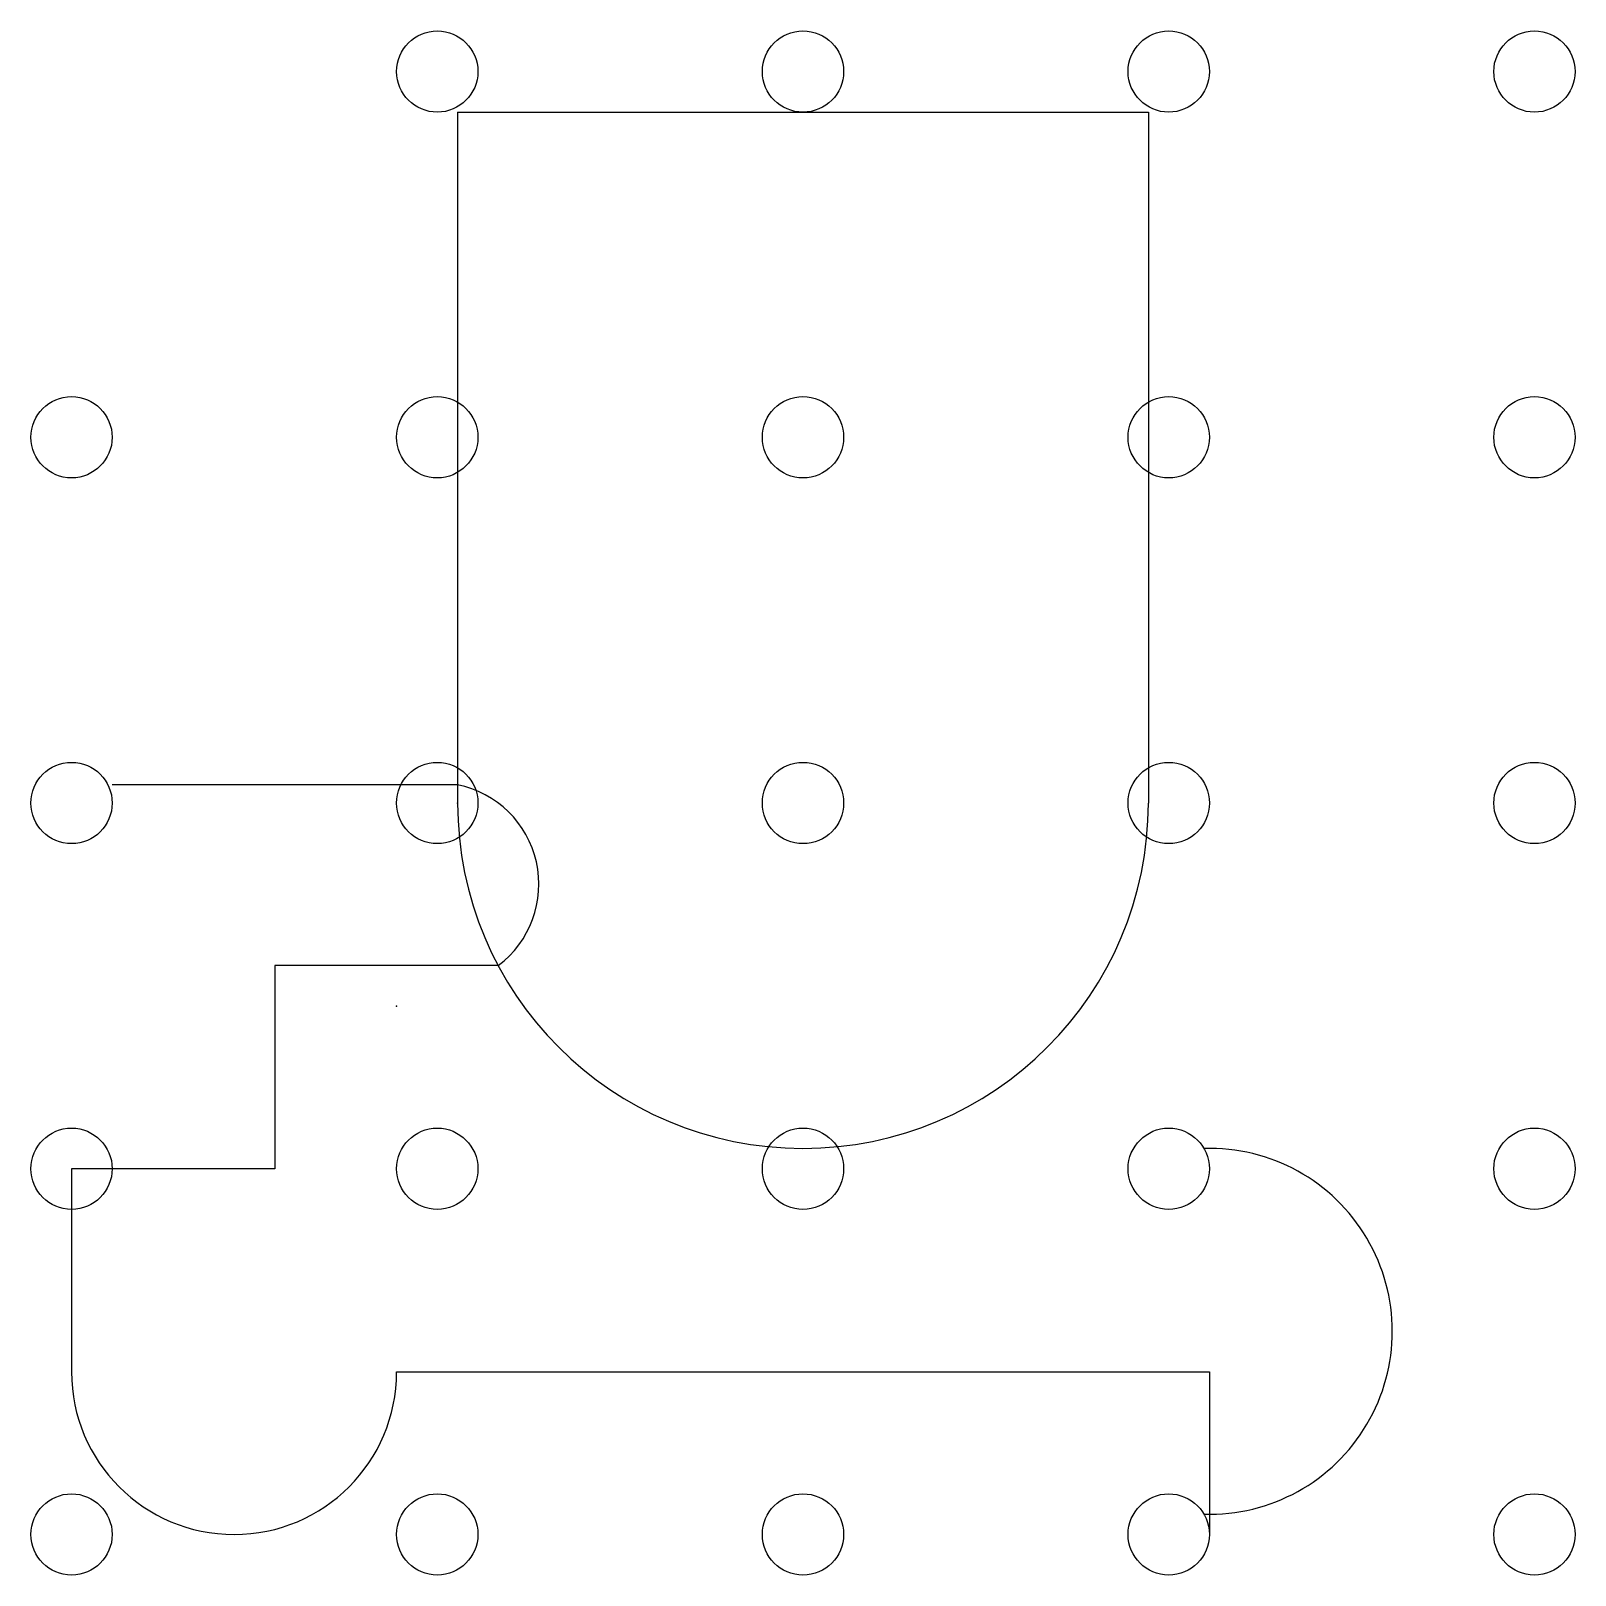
# Model space of a CAD drawing. Header units: metres. Extents: x 0.5 to 19.5, y 0.5 to 19.5.
import ezdxf

# ---------------------------------------------------------------- set-up
doc = ezdxf.new("R2010")
doc.units = ezdxf.units.M
doc.header["$MEASUREMENT"] = 0
doc.layers.add('Etaj 2', color=2, linetype='Continuous')
doc.layers.add('Parter', color=7, linetype='Continuous')

msp = doc.modelspace()

# ---------------------------------------------------------------- linework, layer by layer
at = {"layer": 'Etaj 2', "elevation": 6}
for points in [[(5.75, 10.225), (1.5, 10.225)], [(6.25, 8), (3.5, 8), (3.5, 5.5), (1, 5.5), (1, 3)], [(5, 3), (14.5, 3)], [(14.5, 3), (15, 3), (15, 1)]]:
    msp.add_lwpolyline(points, dxfattribs=at)
at = {"layer": 'Etaj 2'}
for centre, radius, start, end in [((5.5, 9, 6), 1.25, 306.8699, 78.463), ((5.75, 10), 8.881784197001252e-16, 180, 99.4623), ((15, 3.5, 6), 2.251, 268.2947, 91.7053), ((3, 3, 6), 2, 180, 0)]:
    msp.add_arc(centre, radius, start, end, dxfattribs=at)
for p in [(5.75, 10), (5, 7.5)]:
    msp.add_point(p, dxfattribs=at)
at = {"layer": 'Parter'}
for p, q in [((5.75, 18.5), (14.25, 18.5)), ((14.25, 18.5), (14.25, 10))]:
    msp.add_line(p, q, dxfattribs=at)
msp.add_lwpolyline([(5.75, 18.5), (5.75, 10)], dxfattribs=at)
for centre in [(5.5, 19), (10, 19), (14.5, 19), (19, 19), (1, 14.5), (5.5, 14.5), (10, 14.5), (14.5, 14.5), (19, 14.5), (1, 10), (5.5, 10), (10, 10), (14.5, 10), (19, 10), (1, 5.5), (5.5, 5.5), (10, 5.5), (14.5, 5.5), (19, 5.5), (1, 1), (5.5, 1), (10, 1), (14.5, 1), (19, 1)]:
    msp.add_circle(centre, 0.5, dxfattribs=at)
msp.add_arc((10, 10), 4.25, 180, 0, dxfattribs=at)

doc.saveas('drawing.dxf')
